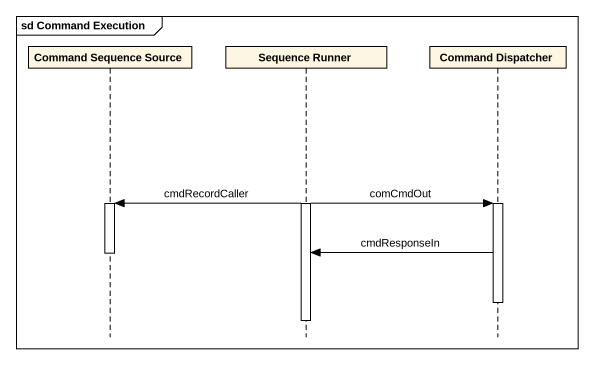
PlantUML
@startuml
mainframe sd Command Execution
hide footbox
participant "Command Sequence Source" as Command_Sequence_Source
participant "Sequence Runner" as Sequence_Runner
participant "Command Dispatcher" as Command_Dispatcher

activate Sequence_Runner
Sequence_Runner -> Command_Sequence_Source : cmdRecordCaller
Sequence_Runner -> Command_Dispatcher : comCmdOut
activate Command_Dispatcher
activate Command_Sequence_Source
Command_Dispatcher -> Sequence_Runner : cmdResponseIn
deactivate Command_Sequence_Source
deactivate Command_Dispatcher
deactivate Sequence_Runner
@enduml
